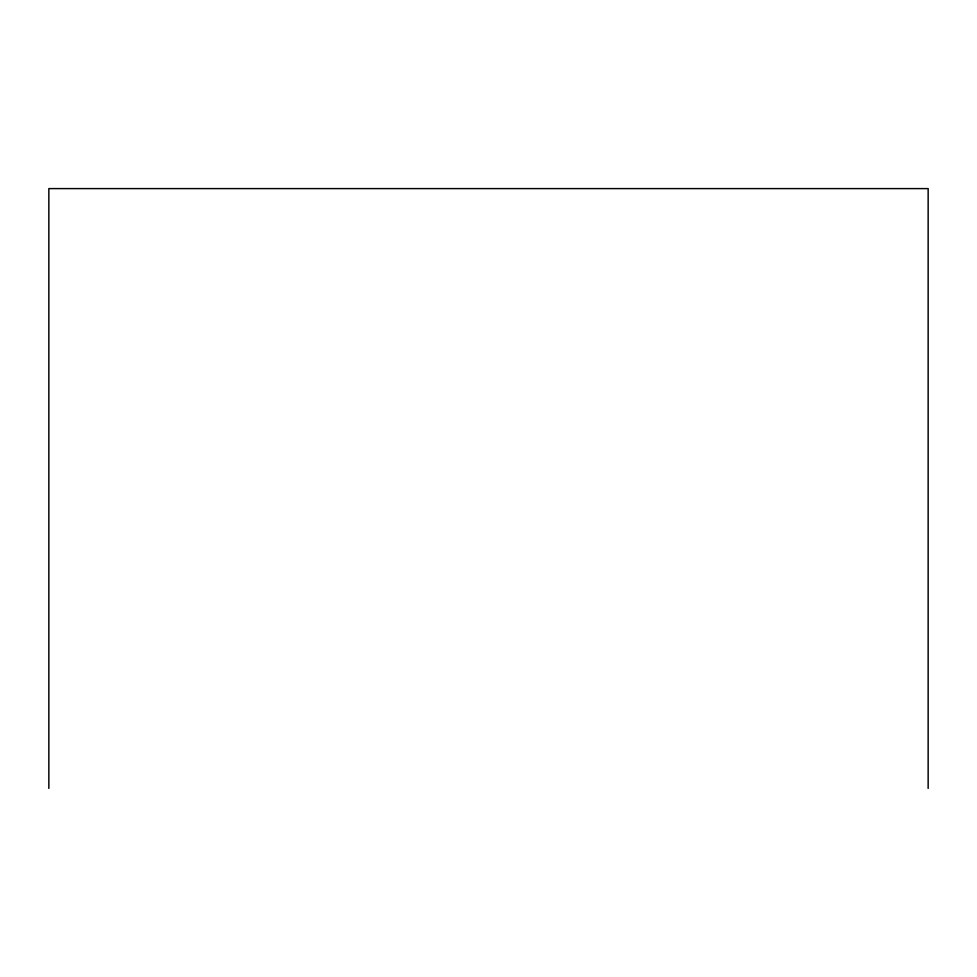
<?xml version="1.0" encoding="UTF-8"?>
<svg xmlns="http://www.w3.org/2000/svg" width="977" height="977" viewBox="0 0 977 977"><rect width="100%" height="100%" fill="white"/><g stroke="black" fill="none" stroke-linecap="round" stroke-linejoin="round"><path stroke-width="1.47" d="M928.15 788.402L928.15 188.598L48.85 188.598L48.85 788.402"/></g></svg>
